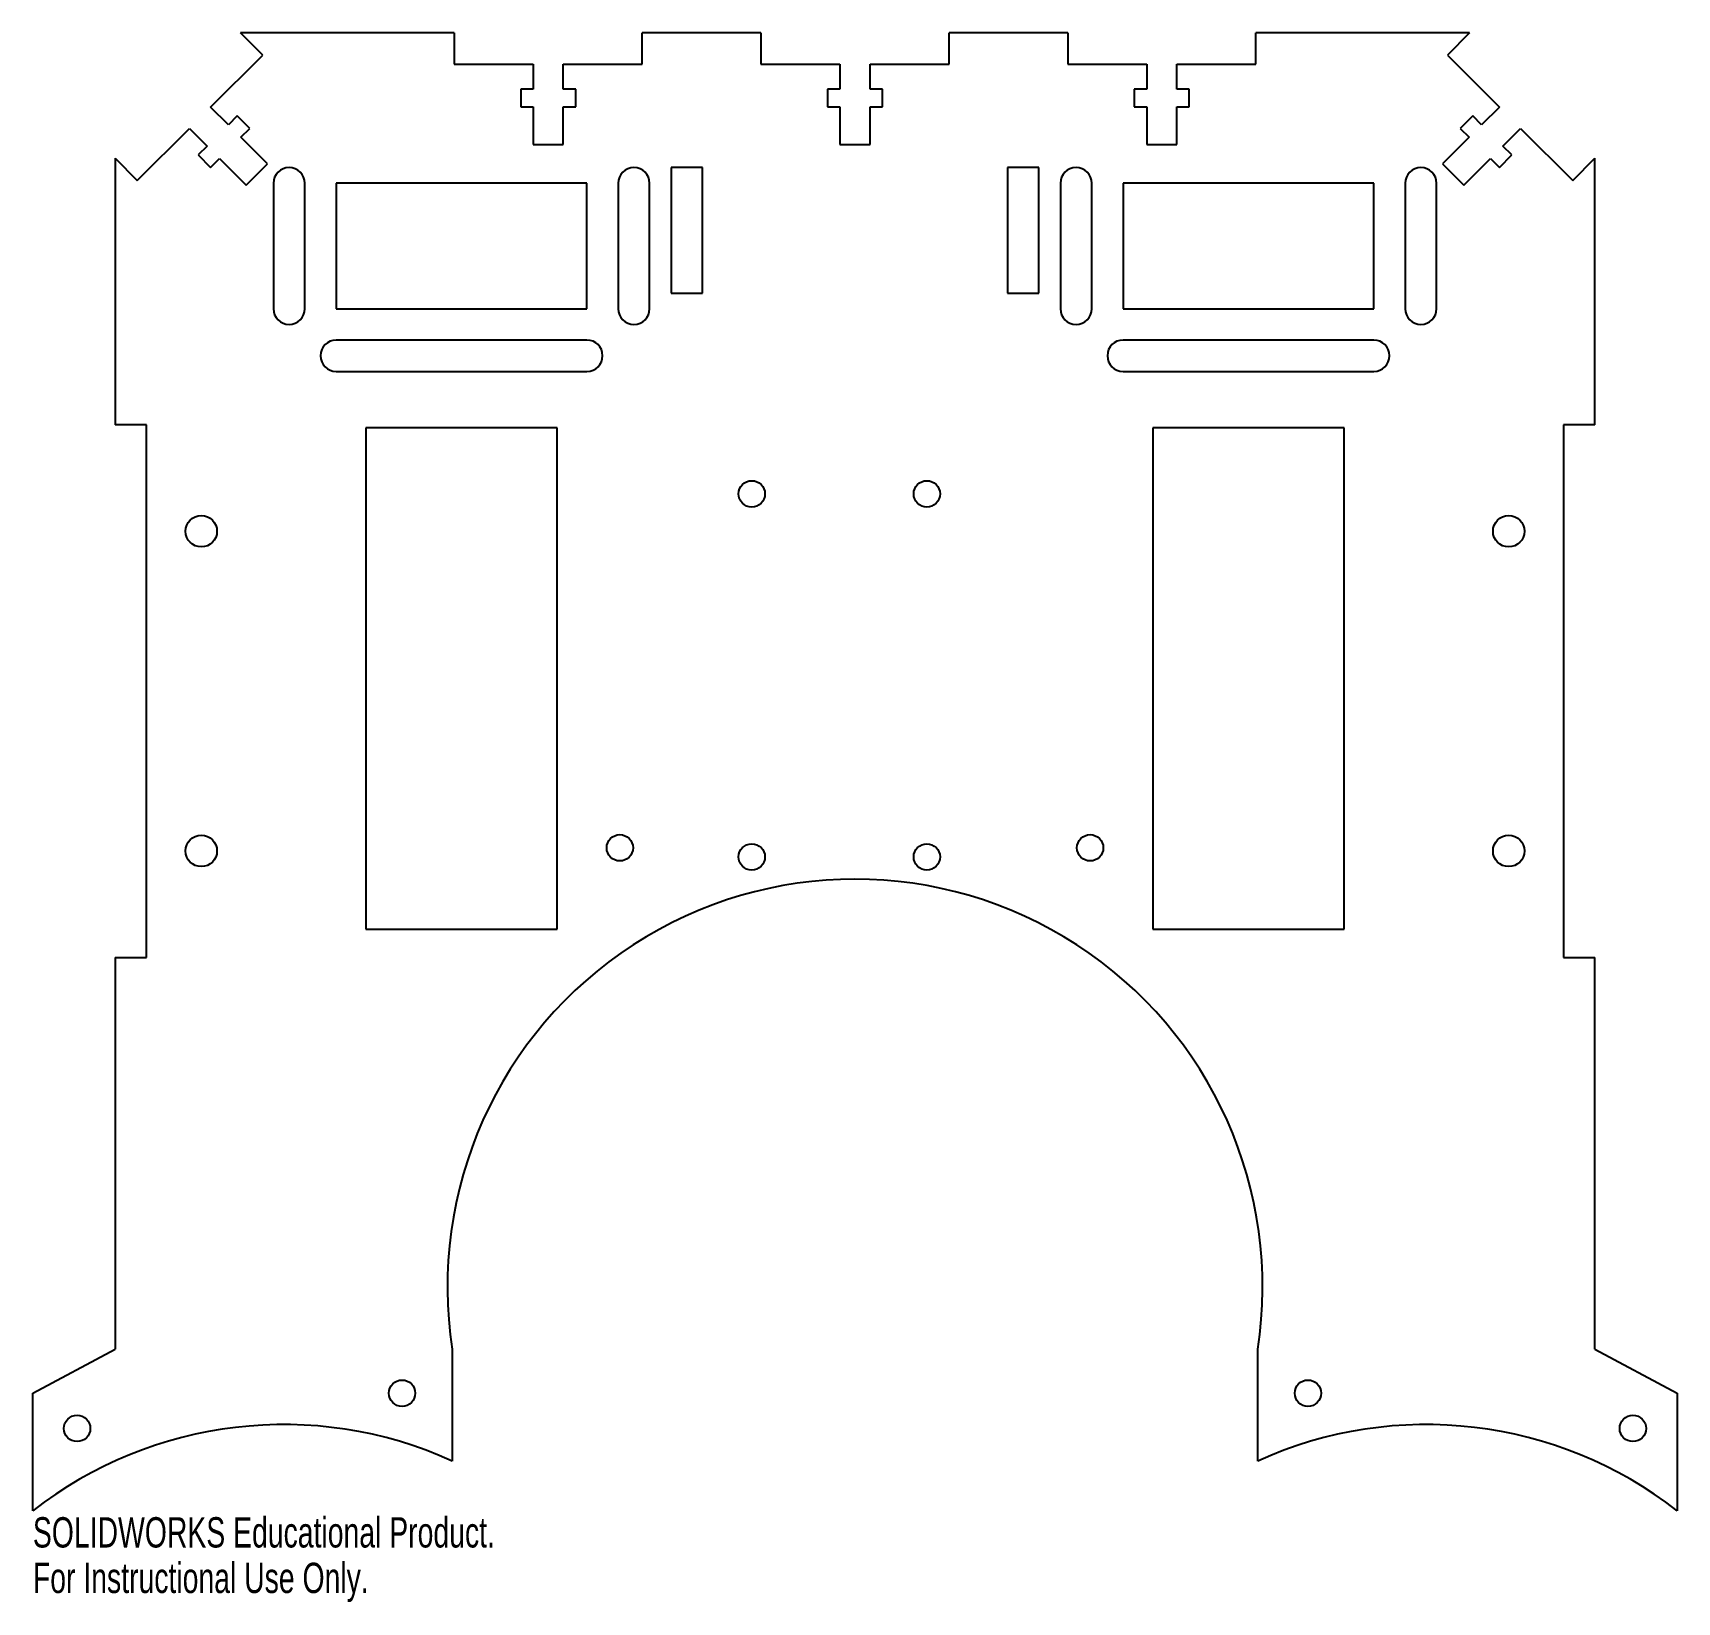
# Model space of a CAD drawing. Header units: millimetres. Extents: x -131 to 131, y -147 to 103.
import ezdxf

# ---------------------------------------------------------------- set-up
doc = ezdxf.new("R2010")
doc.units = ezdxf.units.MM
doc.styles.add('SLDTEXTSTYLE0', font='TXT', dxfattribs={"width": 0.7})

msp = doc.modelspace()

# ---------------------------------------------------------------- linework, layer by layer
at = {"color": 7, "linetype": 'Continuous', "lineweight": 25}
for p, q in [((-63.92, 103), (-98, 103)), ((-94.46, 99.46), (-98, 103)), ((-63.92, 103), (-63.92, 98)), ((-15, 103), (-33.92, 103)), ((-33.92, 98), (-33.92, 103)), ((-15, 103), (-15, 98)), ((33.92, 103), (15, 103)), ((15, 98), (15, 103)), ((33.92, 103), (33.92, 98)), ((98, 103), (63.92, 103)), ((63.92, 98), (63.92, 103)), ((98, 103), (94.47, 99.46)), ((-102.77, 91.16), (-94.46, 99.46)), ((-63.92, 98), (-51.32, 98)), ((-51.32, 98), (-51.32, 94)), ((-46.52, 98), (-33.92, 98)), ((-46.52, 94), (-46.52, 98)), ((-15, 98), (-2.4, 98)), ((-2.4, 98), (-2.4, 94)), ((2.4, 98), (15, 98)), ((2.4, 94), (2.4, 98)), ((33.92, 98), (46.52, 98)), ((46.52, 98), (46.52, 94)), ((51.32, 98), (63.92, 98)), ((51.32, 94), (51.32, 98)), ((94.47, 99.46), (102.77, 91.16)), ((-53.32, 94), (-53.32, 91.2)), ((-51.32, 94), (-53.32, 94)), ((-44.52, 94), (-46.52, 94)), ((-44.52, 91.2), (-44.52, 94)), ((-4.4, 94), (-4.4, 91.2)), ((-2.4, 94), (-4.4, 94)), ((4.4, 94), (2.4, 94)), ((4.4, 91.2), (4.4, 94)), ((44.52, 94), (44.52, 91.2)), ((46.52, 94), (44.52, 94)), ((53.32, 94), (51.32, 94)), ((53.32, 91.2), (53.32, 94)), ((-99.94, 88.33), (-102.77, 91.16)), ((-98.52, 89.75), (-99.94, 88.33)), ((-96.54, 87.77), (-98.52, 89.75)), ((-53.32, 91.2), (-51.32, 91.2)), ((-51.32, 91.2), (-51.32, 85.2)), ((-46.52, 91.2), (-44.52, 91.2)), ((-46.52, 85.2), (-46.52, 91.2)), ((-4.4, 91.2), (-2.4, 91.2)), ((-2.4, 91.2), (-2.4, 85.2)), ((2.4, 91.2), (4.4, 91.2)), ((2.4, 85.2), (2.4, 91.2)), ((44.52, 91.2), (46.52, 91.2)), ((46.52, 91.2), (46.52, 85.2)), ((51.32, 91.2), (53.32, 91.2)), ((51.32, 85.2), (51.32, 91.2)), ((98.52, 89.75), (96.54, 87.77)), ((99.94, 88.33), (98.52, 89.75)), ((102.77, 91.16), (99.94, 88.33)), ((-114.46, 79.47), (-106.16, 87.77)), ((-106.16, 87.77), (-103.33, 84.94)), ((-97.96, 86.35), (-96.54, 87.77)), ((96.54, 87.77), (97.96, 86.35)), ((103.33, 84.94), (106.16, 87.77)), ((106.16, 87.77), (114.46, 79.46)), ((-103.33, 84.94), (-104.75, 83.53)), ((-93.71, 82.11), (-97.96, 86.35)), ((-51.32, 85.2), (-46.52, 85.2)), ((-2.4, 85.2), (2.4, 85.2)), ((46.52, 85.2), (51.32, 85.2)), ((97.96, 86.35), (93.71, 82.11)), ((104.75, 83.53), (103.33, 84.94)), ((-118, 83), (-114.46, 79.47)), ((-118, 83), (-118, 40.5)), ((-104.75, 83.53), (-102.77, 81.55)), ((-102.77, 81.55), (-101.35, 82.96)), ((-101.35, 82.96), (-97.11, 78.72)), ((-97.11, 78.72), (-93.71, 82.11)), ((-24.33, 81.55), (-29.33, 81.55)), ((-29.33, 81.55), (-29.33, 61.5)), ((-24.33, 61.5), (-24.33, 81.55)), ((24.33, 81.55), (24.33, 61.5)), ((29.33, 81.55), (24.33, 81.55)), ((29.33, 61.5), (29.33, 81.55)), ((93.71, 82.11), (97.11, 78.72)), ((97.11, 78.72), (101.35, 82.96)), ((101.35, 82.96), (102.77, 81.55)), ((102.77, 81.55), (104.75, 83.53)), ((114.46, 79.46), (118, 83)), ((118, 40.5), (118, 83)), ((-92.75, 79), (-92.75, 59)), ((-87.75, 59), (-87.75, 79)), ((-82.75, 79), (-82.75, 59)), ((-42.75, 79), (-82.75, 79)), ((-42.75, 59), (-42.75, 79)), ((-37.75, 79), (-37.75, 59)), ((-32.75, 59), (-32.75, 79)), ((32.75, 79), (32.75, 59)), ((37.75, 59), (37.75, 79)), ((82.75, 79), (42.75, 79)), ((42.75, 79), (42.75, 59)), ((82.75, 59), (82.75, 79)), ((87.75, 79), (87.75, 59)), ((92.75, 59), (92.75, 79)), ((-29.33, 61.5), (-24.33, 61.5)), ((24.33, 61.5), (29.33, 61.5)), ((-82.75, 59), (-42.75, 59)), ((42.75, 59), (82.75, 59)), ((-42.75, 54), (-82.75, 54)), ((82.75, 54), (42.75, 54)), ((-82.75, 49), (-42.75, 49)), ((42.75, 49), (82.75, 49)), ((-113, 40.5), (-118, 40.5)), ((-113, -44.5), (-113, 40.5)), ((-78, 40), (-78, -40)), ((-47.5, 40), (-78, 40)), ((-47.5, -40), (-47.5, 40)), ((47.5, 40), (47.5, -40)), ((78, 40), (47.5, 40)), ((78, -40), (78, 40)), ((113, 40.5), (113, -44.5)), ((118, 40.5), (113, 40.5)), ((-78, -40), (-47.5, -40)), ((47.5, -40), (78, -40)), ((-118, -44.5), (-113, -44.5)), ((-118, -44.5), (-118, -107)), ((113, -44.5), (118, -44.5)), ((118, -107), (118, -44.5)), ((-131.11, -114), (-118, -107)), ((-64.23, -107), (-64.23, -124.82)), ((64.23, -124.82), (64.23, -107)), ((118, -107), (131.11, -114)), ((-131.11, -132.77), (-131.11, -114)), ((131.11, -114), (131.11, -132.77))]:
    msp.add_line(p, q, dxfattribs=at)
for centre, radius in [((-16.46, 29.46), 2.1), ((11.46, 29.46), 2.1), ((-104.25, 23.5), 2.5), ((104.25, 23.5), 2.5), ((-104.25, -27.5), 2.5), ((-37.5, -27), 2.1), ((37.5, -27), 2.1), ((104.25, -27.5), 2.5), ((-16.46, -28.46), 2.1), ((11.46, -28.46), 2.1), ((-72.23, -114), 2.1), ((72.23, -114), 2.1), ((-124.06, -119.62), 2.1), ((124.06, -119.62), 2.1)]:
    msp.add_circle(centre, radius, dxfattribs=at)
for centre, radius, start, end in [((-90.25, 79), 2.5, 0, 180), ((-35.25, 79), 2.5, 0, 180), ((35.25, 79), 2.5, 0, 180), ((90.25, 79), 2.5, 0, 180), ((-90.25, 59), 2.5, 180, 0), ((-35.25, 59), 2.5, 180, 0), ((35.25, 59), 2.5, 180, 0), ((90.25, 59), 2.5, 180, 0), ((-82.75, 51.5), 2.5, 90, 270), ((-42.75, 51.5), 2.5, 270, 90), ((42.75, 51.5), 2.5, 90, 270), ((82.75, 51.5), 2.5, 270, 90), ((0, -97), 65, 351.1501, 188.8499), ((-91.11, -184), 65, 65.566, 127.9799), ((91.11, -184), 65, 52.0201, 114.434)]:
    msp.add_arc(centre, radius, start, end, dxfattribs=at)

# ---------------------------------------------------------------- texts
at = {"color": 7, "linetype": 'Continuous', "char_height": 4.8336, "attachment_point": 1, "style": 'SLDTEXTSTYLE0'}
for s, insert in [('SOLIDWORKS Educational Product.', (-131.11, -133.78)), ('For Instructional Use Only.', (-131.11, -141.04))]:
    msp.add_mtext(s, dxfattribs=dict(at, insert=insert))

doc.saveas('drawing.dxf')
